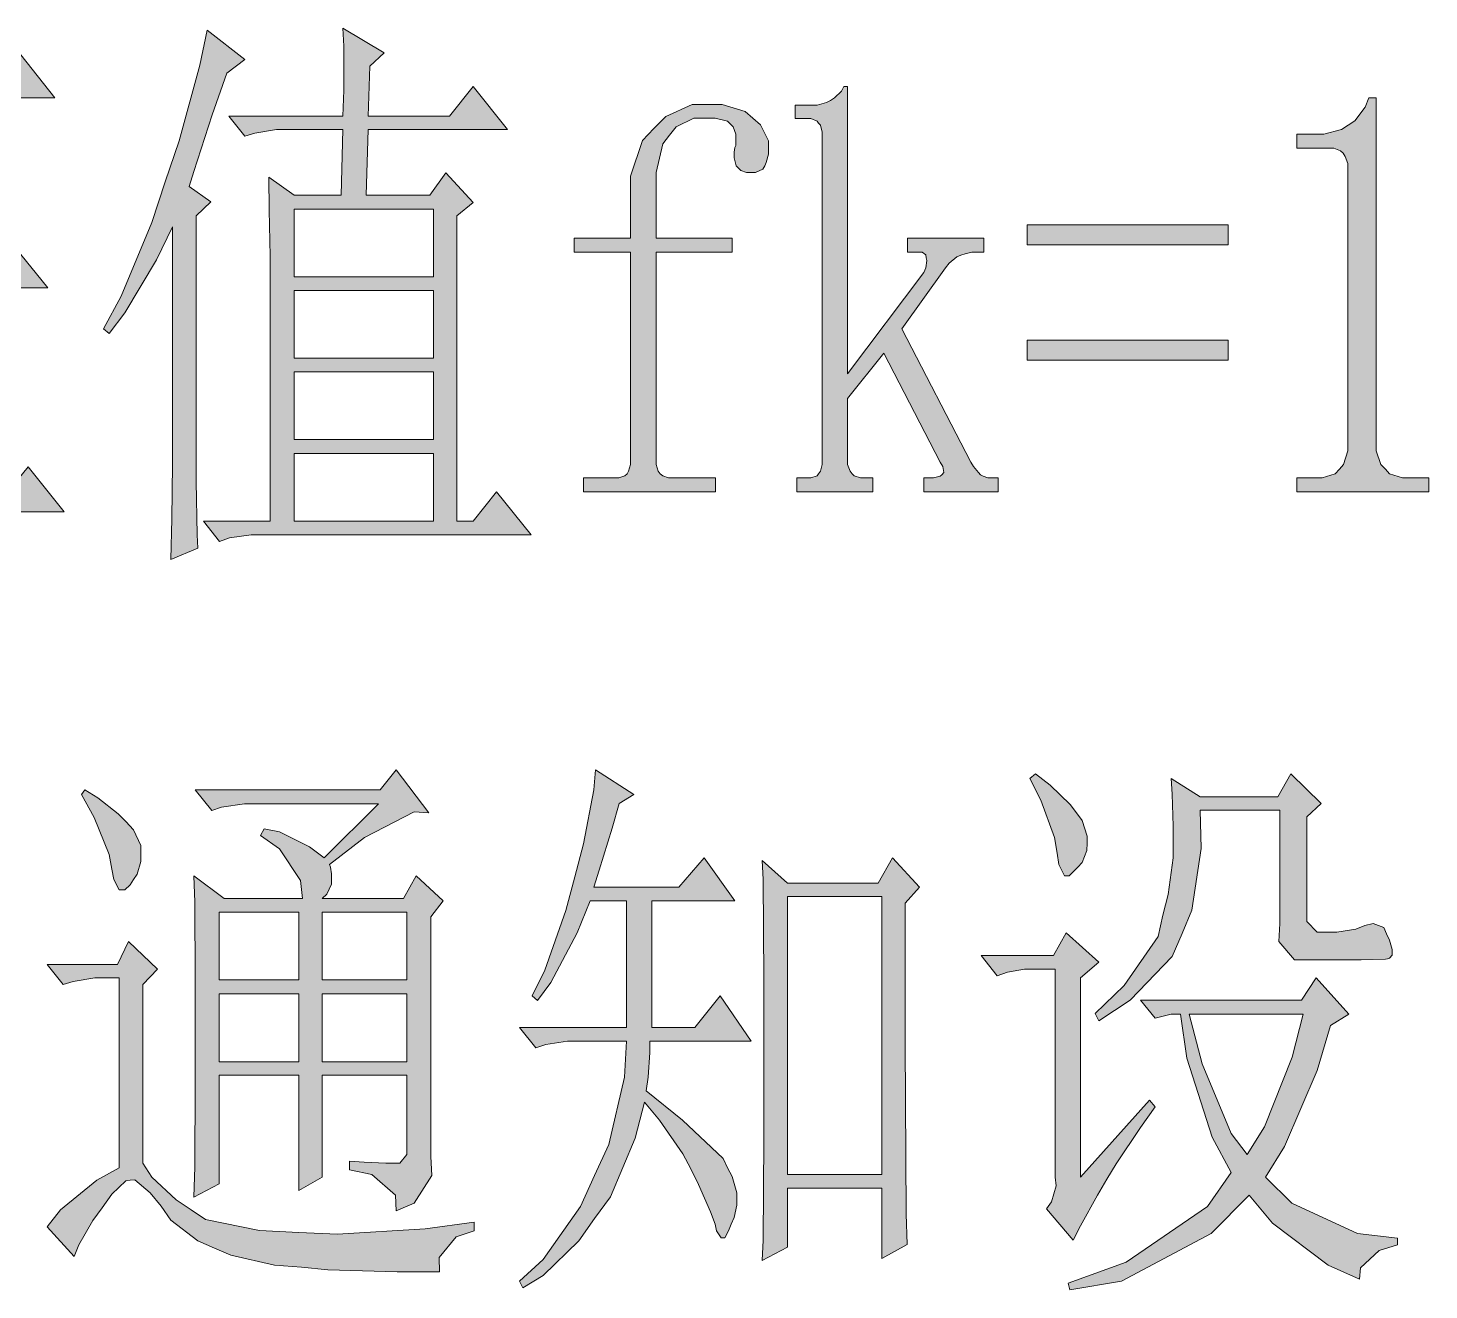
# Model space of a CAD drawing. Header units: millimetres. Extents: x 0 to 586, y 0 to 414.
# Drawn here: x 456.73 to 466.28, y 144.67 to 153.27 of the extents above; entities that cross this region are included whole.
import ezdxf

# ---------------------------------------------------------------- set-up
doc = ezdxf.new("R2010")
doc.units = ezdxf.units.MM

msp = doc.modelspace()

# ---------------------------------------------------------------- hatches: boundary and pattern name
h = msp.add_hatch(color=0)
h.dxf.hatch_style = 2
h.paths.add_polyline_path([(457.877333, 150.452667), (457.877333, 150.181028), (457.884389, 149.817667), (457.887917, 149.725944), (457.704472, 149.648333), (457.711528, 149.927028), (457.715056, 150.297444), (457.715056, 150.389167), (457.715056, 151.916694), (457.605694, 151.690917), (457.3905, 151.331083), (457.284667, 151.189972), (457.245861, 151.221722), (457.365806, 151.443972), (457.573944, 151.944917), (457.665667, 152.223611), (457.760917, 152.502306), (457.902028, 153.017361), (457.951417, 153.25725), (458.208944, 153.056167), (458.085472, 152.964444), (457.986694, 152.678694), (457.859694, 152.294167), (457.827944, 152.191861), (457.976111, 152.086028), (457.877333, 151.990778)])
h = msp.add_hatch(color=0)
h.paths.add_polyline_path([(458.875694, 152.671639), (458.88275, 152.848028), (458.88275, 153.147889), (458.875694, 153.271361), (459.157917, 153.102028), (459.059139, 153.010306), (459.048556, 152.671639), (459.602417, 152.671639), (459.764694, 152.872722), (459.997528, 152.579917), (459.048556, 152.579917), (459.034444, 152.131889), (459.468361, 152.131889), (459.577722, 152.283583), (459.764694, 152.0825), (459.651806, 151.990778), (459.651806, 149.909389), (459.764694, 149.909389), (459.923444, 150.110472), (460.159806, 149.817667), (458.332417, 149.817667), (458.251278, 149.817667), (458.103111, 149.7965), (458.036083, 149.771806), (457.926722, 149.909389), (458.381806, 149.909389), (458.381806, 151.620361), (458.381806, 151.715611), (458.37475, 152.029583), (458.371222, 152.255361), (458.544083, 152.131889), (458.865111, 152.131889), (458.875694, 152.579917), (458.505278, 152.579917), (458.424139, 152.579917), (458.275972, 152.555222), (458.208944, 152.534056), (458.099583, 152.671639)])
h.paths.add_polyline_path([(458.544083, 152.036639), (458.544083, 151.5745), (459.493056, 151.5745), (459.493056, 152.036639)])
h.paths.add_polyline_path([(458.544083, 151.482778), (458.544083, 151.020639), (459.493056, 151.020639), (459.493056, 151.482778)])
h.paths.add_polyline_path([(458.544083, 150.928917), (458.544083, 150.466778), (459.493056, 150.466778), (459.493056, 150.928917)])
h.paths.add_polyline_path([(458.544083, 150.371528), (458.544083, 149.909389), (459.493056, 149.909389), (459.493056, 150.371528)])
h = msp.add_hatch(color=0)
h.dxf.hatch_style = 2
h.paths.add_polyline_path([(455.323222, 151.408694), (455.323222, 151.546278), (455.316167, 151.832028), (455.309111, 151.976667), (455.594861, 151.793222), (455.481972, 151.66975), (455.481972, 150.064611), (455.940583, 150.064611), (455.940583, 152.795111), (455.545472, 152.795111), (455.464333, 152.795111), (455.316167, 152.770417), (455.249139, 152.74925), (455.13625, 152.886833), (456.519139, 152.886833), (456.681417, 153.087917), (456.91425, 152.795111), (456.099333, 152.795111), (456.099333, 151.592139), (456.494444, 151.592139), (456.642611, 151.775583), (456.864861, 151.500417), (456.099333, 151.500417), (456.099333, 150.064611), (456.557944, 150.064611), (456.730806, 150.279806), (456.97775, 149.972889), (455.249139, 149.972889), (455.168, 149.972889), (455.019833, 149.948194), (454.952806, 149.927028), (454.843444, 150.064611), (455.323222, 150.064611)])
h = msp.add_hatch(color=0)
h.dxf.hatch_style = 2
h.paths.add_polyline_path([(462.685694, 151.221722), (463.154889, 150.311556), (463.172528, 150.283333), (463.207806, 150.241), (463.221917, 150.226889), (463.239556, 150.216306), (463.271306, 150.205722), (463.292472, 150.205722), (463.341861, 150.205722), (463.341861, 150.110472), (462.833861, 150.110472), (462.833861, 150.205722), (462.872667, 150.205722), (462.900889, 150.205722), (462.94675, 150.216306), (462.957333, 150.226889), (462.971444, 150.241), (462.964389, 150.283333), (462.94675, 150.311556), (462.562222, 151.055917), (462.315278, 150.745472), (462.315278, 150.329194), (462.315278, 150.297444), (462.332917, 150.251583), (462.347028, 150.233944), (462.361139, 150.219833), (462.403472, 150.205722), (462.428167, 150.205722), (462.488139, 150.205722), (462.488139, 150.110472), (461.969556, 150.110472), (461.969556, 150.205722), (462.033056, 150.205722), (462.064806, 150.205722), (462.107139, 150.219833), (462.117722, 150.233944), (462.131833, 150.251583), (462.142417, 150.297444), (462.142417, 150.329194), (462.142417, 152.530528), (462.142417, 152.562278), (462.131833, 152.608139), (462.117722, 152.62225), (462.107139, 152.636361), (462.064806, 152.654), (462.033056, 152.654), (461.958972, 152.654), (461.958972, 152.745722), (462.068333, 152.745722), (462.107139, 152.745722), (462.170639, 152.763361), (462.198861, 152.777472), (462.227083, 152.795111), (462.272944, 152.840972), (462.290583, 152.872722), (462.315278, 152.872722), (462.315278, 150.914806), (462.833861, 151.60625), (462.847972, 151.638), (462.855028, 151.687389), (462.8515, 151.705028), (462.847972, 151.726194), (462.823278, 151.743833), (462.798583, 151.743833), (462.7245, 151.743833), (462.7245, 151.839083), (463.243083, 151.839083), (463.243083, 151.743833), (463.179583, 151.743833), (463.161944, 151.743833), (463.116083, 151.73325), (463.087861, 151.722667), (463.059639, 151.712083), (463.006722, 151.66975), (462.982028, 151.638)])
h = msp.add_hatch(color=0)
h.dxf.hatch_style = 2
h.paths.add_polyline_path([(460.837139, 152.100139), (460.837139, 152.262417), (460.918278, 152.505833), (460.995889, 152.586972), (461.077028, 152.668111), (461.256944, 152.74925), (461.355722, 152.74925), (461.461556, 152.74925), (461.616778, 152.703389), (461.669694, 152.657528), (461.722611, 152.611667), (461.775528, 152.502306), (461.775528, 152.442333), (461.775528, 152.410583), (461.761417, 152.354139), (461.750833, 152.332972), (461.736722, 152.308278), (461.687333, 152.287111), (461.652056, 152.287111), (461.627361, 152.287111), (461.588556, 152.301222), (461.570917, 152.315333), (461.556806, 152.332972), (461.542694, 152.385889), (461.542694, 152.424694), (461.546222, 152.456444), (461.553278, 152.470556), (461.553278, 152.488194), (461.553278, 152.509361), (461.553278, 152.548167), (461.535639, 152.597556), (461.514472, 152.618722), (461.496833, 152.636361), (461.412167, 152.657528), (461.341611, 152.657528), (461.267528, 152.657528), (461.147583, 152.597556), (461.101722, 152.541111), (461.055861, 152.481139), (461.01, 152.287111), (461.01, 152.146), (461.01, 151.839083), (461.528583, 151.839083), (461.528583, 151.743833), (461.01, 151.743833), (461.01, 150.329194), (461.01, 150.297444), (461.024111, 150.251583), (461.038222, 150.233944), (461.055861, 150.219833), (461.094667, 150.205722), (461.119361, 150.205722), (461.415694, 150.205722), (461.415694, 150.110472), (460.516111, 150.110472), (460.516111, 150.205722), (460.72425, 150.205722), (460.756, 150.205722), (460.798333, 150.219833), (460.812444, 150.233944), (460.823028, 150.251583), (460.837139, 150.297444), (460.837139, 150.329194), (460.837139, 151.743833), (460.452611, 151.743833), (460.452611, 151.839083), (460.837139, 151.839083)])
h = msp.add_hatch(color=0)
h.dxf.hatch_style = 2
h.paths.add_polyline_path([(465.917139, 152.795111), (465.917139, 150.452667), (465.917139, 150.389167), (465.948889, 150.297444), (465.980639, 150.265694), (466.008861, 150.233944), (466.097056, 150.205722), (466.1535, 150.205722), (466.276972, 150.205722), (466.276972, 150.110472), (465.377389, 150.110472), (465.377389, 150.205722), (465.48675, 150.205722), (465.55025, 150.205722), (465.638444, 150.233944), (465.666667, 150.265694), (465.694889, 150.297444), (465.723111, 150.389167), (465.723111, 150.452667), (465.723111, 152.315333), (465.723111, 152.347083), (465.705472, 152.396472), (465.691361, 152.417639), (465.673722, 152.435278), (465.627861, 152.452917), (465.599639, 152.452917), (465.377389, 152.452917), (465.377389, 152.548167), (465.48675, 152.548167), (465.560833, 152.548167), (465.680778, 152.579917), (465.726639, 152.608139), (465.7725, 152.639889), (465.843056, 152.731611), (465.86775, 152.795111)])
h = msp.add_hatch(color=0)
h.dxf.hatch_style = 2
h.paths.add_polyline_path([(463.539417, 151.793222), (463.539417, 151.930806), (464.908194, 151.930806), (464.908194, 151.793222)])
h = msp.add_hatch(color=0)
h.dxf.hatch_style = 2
h.paths.add_polyline_path([(463.539417, 151.006528), (463.539417, 151.144111), (464.908194, 151.144111), (464.908194, 151.006528)])
h = msp.add_hatch(color=0)
h.paths.add_polyline_path([(458.921556, 145.549056), (459.020333, 145.542), (459.1685, 145.534944), (459.217889, 145.534944), (459.26375, 145.534944), (459.313139, 145.594917), (459.313139, 145.658417), (459.313139, 146.134667), (458.734583, 146.134667), (458.734583, 145.439694), (458.575833, 145.347972), (458.575833, 146.134667), (458.032556, 146.134667), (458.032556, 145.393833), (457.859694, 145.302111), (457.86675, 145.51025), (457.870278, 146.074694), (457.870278, 146.427472), (457.870278, 146.783778), (457.86675, 147.312944), (457.859694, 147.492861), (458.067833, 147.337639), (458.600528, 147.337639), (458.586417, 147.461111), (458.445306, 147.676306), (458.314778, 147.768028), (458.339472, 147.813889), (458.445306, 147.792722), (458.649917, 147.690417), (458.748694, 147.616333), (459.119111, 147.983222), (458.290083, 147.983222), (458.205417, 147.983222), (458.050194, 147.962056), (457.983167, 147.937361), (457.870278, 148.078472), (459.129694, 148.078472), (459.239056, 148.216056), (459.461306, 147.92325), (459.362528, 147.930306), (459.023861, 147.753917), (458.783972, 147.570472), (458.791028, 147.552833), (458.798083, 147.506972), (458.798083, 147.475222), (458.798083, 147.436417), (458.766333, 147.369389), (458.734583, 147.337639), (459.288444, 147.337639), (459.376639, 147.492861), (459.560083, 147.323528), (459.475417, 147.214167), (459.475417, 145.580806), (459.482472, 145.450278), (459.362528, 145.263306), (459.239056, 145.210389), (459.235528, 145.316222), (459.07325, 145.457333), (458.921556, 145.489083)])
h.paths.add_polyline_path([(458.734583, 147.245917), (458.734583, 146.783778), (459.313139, 146.783778), (459.313139, 147.245917)])
h.paths.add_polyline_path([(458.734583, 146.688528), (458.734583, 146.226389), (459.313139, 146.226389), (459.313139, 146.688528)])
h.paths.add_polyline_path([(458.032556, 147.245917), (458.032556, 146.783778), (458.575833, 146.783778), (458.575833, 147.245917)])
h.paths.add_polyline_path([(458.032556, 146.688528), (458.032556, 146.226389), (458.575833, 146.226389), (458.575833, 146.688528)])
h = msp.add_hatch(color=0)
h.dxf.hatch_style = 2
h.paths.add_polyline_path([(460.59725, 148.216056), (460.858306, 148.046722), (460.759528, 147.98675), (460.710139, 147.817417), (460.621944, 147.531667), (460.586667, 147.41525), (461.165222, 147.41525), (461.338083, 147.616333), (461.546222, 147.323528), (460.981778, 147.323528), (460.981778, 146.459222), (461.274583, 146.459222), (461.447444, 146.674417), (461.659111, 146.3675), (460.967667, 146.3675), (460.967667, 146.289889), (460.957083, 146.120556), (460.942972, 146.028833), (461.189917, 145.82775), (461.468611, 145.566694), (461.496833, 145.503194), (461.528583, 145.443222), (461.560333, 145.333861), (461.560333, 145.288), (461.560333, 145.249194), (461.542694, 145.164528), (461.521528, 145.118667), (461.503889, 145.072806), (461.479194, 145.026944), (461.4545, 145.026944), (461.42275, 145.072806), (461.412167, 145.118667), (461.380417, 145.203333), (461.299278, 145.390306), (461.246361, 145.496139), (461.193444, 145.598444), (461.034694, 145.82775), (460.932389, 145.951222), (460.868889, 145.704278), (460.699556, 145.305639), (460.590194, 145.157472), (460.484361, 145.005778), (460.240944, 144.769417), (460.103361, 144.68475), (460.078667, 144.730611), (460.240944, 144.878778), (460.494944, 145.238611), (460.590194, 145.450278), (460.688972, 145.661944), (460.794806, 146.120556), (460.808917, 146.3675), (460.487889, 146.3675), (460.40675, 146.3675), (460.258583, 146.342806), (460.191556, 146.321639), (460.078667, 146.459222), (460.808917, 146.459222), (460.808917, 147.323528), (460.561972, 147.323528), (460.473778, 147.104806), (460.293861, 146.766139), (460.202139, 146.642667), (460.166861, 146.674417), (460.251528, 146.850806), (460.396167, 147.2565), (460.456139, 147.485806), (460.516111, 147.711583), (460.586667, 148.078472)])
h = msp.add_hatch(color=0)
h.dxf.hatch_style = 2
h.paths.add_polyline_path([(463.557056, 148.156083), (463.595861, 148.187833), (463.694639, 148.110222), (463.832222, 147.979694), (463.874556, 147.92325), (463.913361, 147.870333), (463.948639, 147.7645), (463.948639, 147.715111), (463.945111, 147.665722), (463.913361, 147.584583), (463.885139, 147.552833), (463.856917, 147.524611), (463.825167, 147.492861), (463.793417, 147.492861), (463.754611, 147.570472), (463.744028, 147.648083), (463.726389, 147.753917), (463.631139, 148.007917)])
h = msp.add_hatch(color=0)
h.dxf.hatch_style = 2
h.paths.add_polyline_path([(465.444417, 147.260028), (465.444417, 147.182417), (465.514972, 147.108333), (465.582, 147.108333), (465.649028, 147.108333), (465.779556, 147.1295), (465.839528, 147.154194), (465.895972, 147.168306), (465.970056, 147.140083), (465.987694, 147.09775), (466.008861, 147.055417), (466.0265, 146.991917), (466.0265, 146.967222), (466.0265, 146.953111), (466.008861, 146.931944), (465.99475, 146.928417), (465.980639, 146.924889), (465.814833, 146.921361), (465.666667, 146.921361), (465.469111, 146.921361), (465.35975, 146.921361), (465.253917, 147.044833), (465.260972, 147.168306), (465.260972, 147.940889), (464.717694, 147.940889), (464.72475, 147.679833), (464.66125, 147.260028), (464.594222, 147.101278), (464.527194, 146.942528), (464.241444, 146.646194), (464.02625, 146.505083), (464.001556, 146.554472), (464.199111, 146.744972), (464.431944, 147.080111), (464.463694, 147.22475), (464.498972, 147.365861), (464.53425, 147.616333), (464.53425, 147.725694), (464.53425, 147.831528), (464.527194, 148.05025), (464.520139, 148.156083), (464.717694, 148.032611), (465.246861, 148.032611), (465.335056, 148.187833), (465.543194, 147.98675), (465.444417, 147.895028)])
h = msp.add_hatch(color=0)
h.dxf.hatch_style = 2
h.paths.add_polyline_path([(457.094167, 148.046722), (457.118861, 148.078472), (457.207056, 148.025556), (457.344639, 147.916194), (457.397556, 147.863278), (457.450472, 147.806833), (457.499861, 147.701), (457.499861, 147.644556), (457.499861, 147.591639), (457.475167, 147.503444), (457.450472, 147.468167), (457.425778, 147.432889), (457.3905, 147.397611), (457.376389, 147.397611), (457.351694, 147.397611), (457.316417, 147.468167), (457.302306, 147.538722), (457.284667, 147.6375), (457.182361, 147.8915)])
h = msp.add_hatch(color=0)
h.paths.add_polyline_path([(462.706861, 147.305889), (462.706861, 146.349861), (462.713917, 145.189222), (462.720972, 144.981083), (462.548111, 144.885833), (462.548111, 145.365611), (461.906056, 145.365611), (461.906056, 144.963444), (461.733194, 144.871722), (461.74025, 145.009306), (461.743778, 145.697222), (461.743778, 146.244028), (461.743778, 146.790833), (461.74025, 147.468167), (461.733194, 147.598694), (461.906056, 147.443472), (462.523417, 147.443472), (462.622194, 147.616333), (462.805639, 147.41525)])
h.paths.add_polyline_path([(461.906056, 147.35175), (461.906056, 145.457333), (462.548111, 145.457333), (462.548111, 147.35175)])
h = msp.add_hatch(color=0)
h.dxf.hatch_style = 2
h.paths.add_polyline_path([(457.513972, 145.534944), (457.573944, 145.439694), (457.73975, 145.284472), (457.842056, 145.217444), (457.940833, 145.150417), (458.307722, 145.076333), (458.575833, 145.062222), (458.840417, 145.051639), (459.436611, 145.086917), (459.77175, 145.132778), (459.77175, 145.072806), (459.648278, 145.034), (459.531861, 144.892889), (459.535389, 144.794111), (459.246111, 144.794111), (458.773389, 144.808222), (458.593472, 144.825861), (458.410028, 144.839972), (458.113694, 144.907), (458.000806, 144.956389), (457.887917, 145.005778), (457.704472, 145.146889), (457.637444, 145.242139), (457.563361, 145.333861), (457.457528, 145.422056), (457.425778, 145.418528), (457.397556, 145.415), (457.302306, 145.323278), (457.235278, 145.231556), (457.171778, 145.143361), (457.076528, 144.977556), (457.044778, 144.899944), (456.861333, 145.101028), (456.953056, 145.217444), (457.2, 145.418528), (457.351694, 145.503194), (457.351694, 146.797889), (457.267028, 146.797889), (457.185889, 146.797889), (457.037722, 146.773194), (456.970694, 146.752028), (456.861333, 146.889611), (457.341111, 146.889611), (457.415194, 147.044833), (457.61275, 146.857861), (457.513972, 146.752028)])
h = msp.add_hatch(color=0)
h.dxf.hatch_style = 2
h.paths.add_polyline_path([(463.902778, 145.439694), (464.371972, 145.965333), (464.410778, 145.919472), (464.312, 145.778361), (464.146194, 145.531417), (464.082694, 145.425583), (464.019194, 145.316222), (463.902778, 145.108083), (463.853389, 145.009306), (463.669944, 145.2245), (463.705222, 145.270361), (463.736972, 145.379722), (463.729917, 145.439694), (463.729917, 146.857861), (463.571167, 146.857861), (463.521778, 146.857861), (463.405361, 146.836694), (463.334806, 146.812), (463.225444, 146.949583), (463.719333, 146.949583), (463.804, 147.104806), (464.02625, 146.903722), (463.902778, 146.797889)])
h = msp.add_hatch(color=0)
h.paths.add_polyline_path([(464.312, 146.646194), (465.409139, 146.646194), (465.507917, 146.797889), (465.730167, 146.550944), (465.606694, 146.473333), (465.514972, 146.166417), (465.292722, 145.647833), (465.162194, 145.439694), (465.342111, 145.263306), (465.790139, 145.055167), (466.061778, 145.023417), (466.061778, 144.977556), (465.938306, 144.93875), (465.811306, 144.822333), (465.80425, 144.744722), (465.589056, 144.839972), (465.211583, 145.125722), (465.052833, 145.316222), (464.791778, 145.055167), (464.181472, 144.730611), (463.828694, 144.670639), (463.818111, 144.7165), (464.213222, 144.861139), (464.767083, 145.238611), (464.929361, 145.471444), (464.798833, 145.711333), (464.625972, 146.251083), (464.583639, 146.550944), (464.520139, 146.550944), (464.410778, 146.522722)])
h.paths.add_polyline_path([(464.643611, 146.550944), (464.731806, 146.212278), (464.929361, 145.736028), (465.038722, 145.594917), (465.155139, 145.781889), (465.345639, 146.258139), (465.419722, 146.550944)])

# ---------------------------------------------------------------- linework, layer by layer
at = {"color": 0, "lineweight": 0}
for points in [[(457.877333, 150.452667), (457.877333, 150.181028), (457.884389, 149.817667), (457.887917, 149.725944), (457.704472, 149.648333), (457.711528, 149.927028), (457.715056, 150.297444), (457.715056, 150.389167), (457.715056, 151.916694), (457.605694, 151.690917), (457.3905, 151.331083), (457.284667, 151.189972), (457.245861, 151.221722), (457.365806, 151.443972), (457.573944, 151.944917), (457.665667, 152.223611), (457.760917, 152.502306), (457.902028, 153.017361), (457.951417, 153.25725), (458.208944, 153.056167), (458.085472, 152.964444), (457.986694, 152.678694), (457.859694, 152.294167), (457.827944, 152.191861), (457.976111, 152.086028), (457.877333, 151.990778)], [(458.875694, 152.671639), (458.88275, 152.848028), (458.88275, 153.147889), (458.875694, 153.271361), (459.157917, 153.102028), (459.059139, 153.010306), (459.048556, 152.671639), (459.602417, 152.671639), (459.764694, 152.872722), (459.997528, 152.579917), (459.048556, 152.579917), (459.034444, 152.131889), (459.468361, 152.131889), (459.577722, 152.283583), (459.764694, 152.0825), (459.651806, 151.990778), (459.651806, 149.909389), (459.764694, 149.909389), (459.923444, 150.110472), (460.159806, 149.817667), (458.332417, 149.817667), (458.251278, 149.817667), (458.103111, 149.7965), (458.036083, 149.771806), (457.926722, 149.909389), (458.381806, 149.909389), (458.381806, 151.620361), (458.381806, 151.715611), (458.37475, 152.029583), (458.371222, 152.255361), (458.544083, 152.131889), (458.865111, 152.131889), (458.875694, 152.579917), (458.505278, 152.579917), (458.424139, 152.579917), (458.275972, 152.555222), (458.208944, 152.534056), (458.099583, 152.671639)], [(462.685694, 151.221722), (463.154889, 150.311556), (463.172528, 150.283333), (463.207806, 150.241), (463.221917, 150.226889), (463.239556, 150.216306), (463.271306, 150.205722), (463.292472, 150.205722), (463.341861, 150.205722), (463.341861, 150.110472), (462.833861, 150.110472), (462.833861, 150.205722), (462.872667, 150.205722), (462.900889, 150.205722), (462.94675, 150.216306), (462.957333, 150.226889), (462.971444, 150.241), (462.964389, 150.283333), (462.94675, 150.311556), (462.562222, 151.055917), (462.315278, 150.745472), (462.315278, 150.329194), (462.315278, 150.297444), (462.332917, 150.251583), (462.347028, 150.233944), (462.361139, 150.219833), (462.403472, 150.205722), (462.428167, 150.205722), (462.488139, 150.205722), (462.488139, 150.110472), (461.969556, 150.110472), (461.969556, 150.205722), (462.033056, 150.205722), (462.064806, 150.205722), (462.107139, 150.219833), (462.117722, 150.233944), (462.131833, 150.251583), (462.142417, 150.297444), (462.142417, 150.329194), (462.142417, 152.530528), (462.142417, 152.562278), (462.131833, 152.608139), (462.117722, 152.62225), (462.107139, 152.636361), (462.064806, 152.654), (462.033056, 152.654), (461.958972, 152.654), (461.958972, 152.745722), (462.068333, 152.745722), (462.107139, 152.745722), (462.170639, 152.763361), (462.198861, 152.777472), (462.227083, 152.795111), (462.272944, 152.840972), (462.290583, 152.872722), (462.315278, 152.872722), (462.315278, 150.914806), (462.833861, 151.60625), (462.847972, 151.638), (462.855028, 151.687389), (462.8515, 151.705028), (462.847972, 151.726194), (462.823278, 151.743833), (462.798583, 151.743833), (462.7245, 151.743833), (462.7245, 151.839083), (463.243083, 151.839083), (463.243083, 151.743833), (463.179583, 151.743833), (463.161944, 151.743833), (463.116083, 151.73325), (463.087861, 151.722667), (463.059639, 151.712083), (463.006722, 151.66975), (462.982028, 151.638)], [(460.837139, 152.100139), (460.837139, 152.262417), (460.918278, 152.505833), (460.995889, 152.586972), (461.077028, 152.668111), (461.256944, 152.74925), (461.355722, 152.74925), (461.461556, 152.74925), (461.616778, 152.703389), (461.669694, 152.657528), (461.722611, 152.611667), (461.775528, 152.502306), (461.775528, 152.442333), (461.775528, 152.410583), (461.761417, 152.354139), (461.750833, 152.332972), (461.736722, 152.308278), (461.687333, 152.287111), (461.652056, 152.287111), (461.627361, 152.287111), (461.588556, 152.301222), (461.570917, 152.315333), (461.556806, 152.332972), (461.542694, 152.385889), (461.542694, 152.424694), (461.546222, 152.456444), (461.553278, 152.470556), (461.553278, 152.488194), (461.553278, 152.509361), (461.553278, 152.548167), (461.535639, 152.597556), (461.514472, 152.618722), (461.496833, 152.636361), (461.412167, 152.657528), (461.341611, 152.657528), (461.267528, 152.657528), (461.147583, 152.597556), (461.101722, 152.541111), (461.055861, 152.481139), (461.01, 152.287111), (461.01, 152.146), (461.01, 151.839083), (461.528583, 151.839083), (461.528583, 151.743833), (461.01, 151.743833), (461.01, 150.329194), (461.01, 150.297444), (461.024111, 150.251583), (461.038222, 150.233944), (461.055861, 150.219833), (461.094667, 150.205722), (461.119361, 150.205722), (461.415694, 150.205722), (461.415694, 150.110472), (460.516111, 150.110472), (460.516111, 150.205722), (460.72425, 150.205722), (460.756, 150.205722), (460.798333, 150.219833), (460.812444, 150.233944), (460.823028, 150.251583), (460.837139, 150.297444), (460.837139, 150.329194), (460.837139, 151.743833), (460.452611, 151.743833), (460.452611, 151.839083), (460.837139, 151.839083)], [(465.917139, 152.795111), (465.917139, 150.452667), (465.917139, 150.389167), (465.948889, 150.297444), (465.980639, 150.265694), (466.008861, 150.233944), (466.097056, 150.205722), (466.1535, 150.205722), (466.276972, 150.205722), (466.276972, 150.110472), (465.377389, 150.110472), (465.377389, 150.205722), (465.48675, 150.205722), (465.55025, 150.205722), (465.638444, 150.233944), (465.666667, 150.265694), (465.694889, 150.297444), (465.723111, 150.389167), (465.723111, 150.452667), (465.723111, 152.315333), (465.723111, 152.347083), (465.705472, 152.396472), (465.691361, 152.417639), (465.673722, 152.435278), (465.627861, 152.452917), (465.599639, 152.452917), (465.377389, 152.452917), (465.377389, 152.548167), (465.48675, 152.548167), (465.560833, 152.548167), (465.680778, 152.579917), (465.726639, 152.608139), (465.7725, 152.639889), (465.843056, 152.731611), (465.86775, 152.795111)], [(458.544083, 152.036639), (458.544083, 151.5745), (459.493056, 151.5745), (459.493056, 152.036639)], [(463.539417, 151.793222), (463.539417, 151.930806), (464.908194, 151.930806), (464.908194, 151.793222)], [(458.544083, 151.482778), (458.544083, 151.020639), (459.493056, 151.020639), (459.493056, 151.482778)], [(463.539417, 151.006528), (463.539417, 151.144111), (464.908194, 151.144111), (464.908194, 151.006528)], [(458.544083, 150.928917), (458.544083, 150.466778), (459.493056, 150.466778), (459.493056, 150.928917)], [(458.544083, 150.371528), (458.544083, 149.909389), (459.493056, 149.909389), (459.493056, 150.371528)], [(458.921556, 145.549056), (459.020333, 145.542), (459.1685, 145.534944), (459.217889, 145.534944), (459.26375, 145.534944), (459.313139, 145.594917), (459.313139, 145.658417), (459.313139, 146.134667), (458.734583, 146.134667), (458.734583, 145.439694), (458.575833, 145.347972), (458.575833, 146.134667), (458.032556, 146.134667), (458.032556, 145.393833), (457.859694, 145.302111), (457.86675, 145.51025), (457.870278, 146.074694), (457.870278, 146.427472), (457.870278, 146.783778), (457.86675, 147.312944), (457.859694, 147.492861), (458.067833, 147.337639), (458.600528, 147.337639), (458.586417, 147.461111), (458.445306, 147.676306), (458.314778, 147.768028), (458.339472, 147.813889), (458.445306, 147.792722), (458.649917, 147.690417), (458.748694, 147.616333), (459.119111, 147.983222), (458.290083, 147.983222), (458.205417, 147.983222), (458.050194, 147.962056), (457.983167, 147.937361), (457.870278, 148.078472), (459.129694, 148.078472), (459.239056, 148.216056), (459.461306, 147.92325), (459.362528, 147.930306), (459.023861, 147.753917), (458.783972, 147.570472), (458.791028, 147.552833), (458.798083, 147.506972), (458.798083, 147.475222), (458.798083, 147.436417), (458.766333, 147.369389), (458.734583, 147.337639), (459.288444, 147.337639), (459.376639, 147.492861), (459.560083, 147.323528), (459.475417, 147.214167), (459.475417, 145.580806), (459.482472, 145.450278), (459.362528, 145.263306), (459.239056, 145.210389), (459.235528, 145.316222), (459.07325, 145.457333), (458.921556, 145.489083)], [(460.59725, 148.216056), (460.858306, 148.046722), (460.759528, 147.98675), (460.710139, 147.817417), (460.621944, 147.531667), (460.586667, 147.41525), (461.165222, 147.41525), (461.338083, 147.616333), (461.546222, 147.323528), (460.981778, 147.323528), (460.981778, 146.459222), (461.274583, 146.459222), (461.447444, 146.674417), (461.659111, 146.3675), (460.967667, 146.3675), (460.967667, 146.289889), (460.957083, 146.120556), (460.942972, 146.028833), (461.189917, 145.82775), (461.468611, 145.566694), (461.496833, 145.503194), (461.528583, 145.443222), (461.560333, 145.333861), (461.560333, 145.288), (461.560333, 145.249194), (461.542694, 145.164528), (461.521528, 145.118667), (461.503889, 145.072806), (461.479194, 145.026944), (461.4545, 145.026944), (461.42275, 145.072806), (461.412167, 145.118667), (461.380417, 145.203333), (461.299278, 145.390306), (461.246361, 145.496139), (461.193444, 145.598444), (461.034694, 145.82775), (460.932389, 145.951222), (460.868889, 145.704278), (460.699556, 145.305639), (460.590194, 145.157472), (460.484361, 145.005778), (460.240944, 144.769417), (460.103361, 144.68475), (460.078667, 144.730611), (460.240944, 144.878778), (460.494944, 145.238611), (460.590194, 145.450278), (460.688972, 145.661944), (460.794806, 146.120556), (460.808917, 146.3675), (460.487889, 146.3675), (460.40675, 146.3675), (460.258583, 146.342806), (460.191556, 146.321639), (460.078667, 146.459222), (460.808917, 146.459222), (460.808917, 147.323528), (460.561972, 147.323528), (460.473778, 147.104806), (460.293861, 146.766139), (460.202139, 146.642667), (460.166861, 146.674417), (460.251528, 146.850806), (460.396167, 147.2565), (460.456139, 147.485806), (460.516111, 147.711583), (460.586667, 148.078472)], [(463.557056, 148.156083), (463.595861, 148.187833), (463.694639, 148.110222), (463.832222, 147.979694), (463.874556, 147.92325), (463.913361, 147.870333), (463.948639, 147.7645), (463.948639, 147.715111), (463.945111, 147.665722), (463.913361, 147.584583), (463.885139, 147.552833), (463.856917, 147.524611), (463.825167, 147.492861), (463.793417, 147.492861), (463.754611, 147.570472), (463.744028, 147.648083), (463.726389, 147.753917), (463.631139, 148.007917)], [(465.444417, 147.260028), (465.444417, 147.182417), (465.514972, 147.108333), (465.582, 147.108333), (465.649028, 147.108333), (465.779556, 147.1295), (465.839528, 147.154194), (465.895972, 147.168306), (465.970056, 147.140083), (465.987694, 147.09775), (466.008861, 147.055417), (466.0265, 146.991917), (466.0265, 146.967222), (466.0265, 146.953111), (466.008861, 146.931944), (465.99475, 146.928417), (465.980639, 146.924889), (465.814833, 146.921361), (465.666667, 146.921361), (465.469111, 146.921361), (465.35975, 146.921361), (465.253917, 147.044833), (465.260972, 147.168306), (465.260972, 147.940889), (464.717694, 147.940889), (464.72475, 147.679833), (464.66125, 147.260028), (464.594222, 147.101278), (464.527194, 146.942528), (464.241444, 146.646194), (464.02625, 146.505083), (464.001556, 146.554472), (464.199111, 146.744972), (464.431944, 147.080111), (464.463694, 147.22475), (464.498972, 147.365861), (464.53425, 147.616333), (464.53425, 147.725694), (464.53425, 147.831528), (464.527194, 148.05025), (464.520139, 148.156083), (464.717694, 148.032611), (465.246861, 148.032611), (465.335056, 148.187833), (465.543194, 147.98675), (465.444417, 147.895028)], [(457.094167, 148.046722), (457.118861, 148.078472), (457.207056, 148.025556), (457.344639, 147.916194), (457.397556, 147.863278), (457.450472, 147.806833), (457.499861, 147.701), (457.499861, 147.644556), (457.499861, 147.591639), (457.475167, 147.503444), (457.450472, 147.468167), (457.425778, 147.432889), (457.3905, 147.397611), (457.376389, 147.397611), (457.351694, 147.397611), (457.316417, 147.468167), (457.302306, 147.538722), (457.284667, 147.6375), (457.182361, 147.8915)], [(462.706861, 147.305889), (462.706861, 146.349861), (462.713917, 145.189222), (462.720972, 144.981083), (462.548111, 144.885833), (462.548111, 145.365611), (461.906056, 145.365611), (461.906056, 144.963444), (461.733194, 144.871722), (461.74025, 145.009306), (461.743778, 145.697222), (461.743778, 146.244028), (461.743778, 146.790833), (461.74025, 147.468167), (461.733194, 147.598694), (461.906056, 147.443472), (462.523417, 147.443472), (462.622194, 147.616333), (462.805639, 147.41525)], [(461.906056, 147.35175), (461.906056, 145.457333), (462.548111, 145.457333), (462.548111, 147.35175)], [(458.032556, 147.245917), (458.032556, 146.783778), (458.575833, 146.783778), (458.575833, 147.245917)], [(458.734583, 147.245917), (458.734583, 146.783778), (459.313139, 146.783778), (459.313139, 147.245917)], [(457.513972, 145.534944), (457.573944, 145.439694), (457.73975, 145.284472), (457.842056, 145.217444), (457.940833, 145.150417), (458.307722, 145.076333), (458.575833, 145.062222), (458.840417, 145.051639), (459.436611, 145.086917), (459.77175, 145.132778), (459.77175, 145.072806), (459.648278, 145.034), (459.531861, 144.892889), (459.535389, 144.794111), (459.246111, 144.794111), (458.773389, 144.808222), (458.593472, 144.825861), (458.410028, 144.839972), (458.113694, 144.907), (458.000806, 144.956389), (457.887917, 145.005778), (457.704472, 145.146889), (457.637444, 145.242139), (457.563361, 145.333861), (457.457528, 145.422056), (457.425778, 145.418528), (457.397556, 145.415), (457.302306, 145.323278), (457.235278, 145.231556), (457.171778, 145.143361), (457.076528, 144.977556), (457.044778, 144.899944), (456.861333, 145.101028), (456.953056, 145.217444), (457.2, 145.418528), (457.351694, 145.503194), (457.351694, 146.797889), (457.267028, 146.797889), (457.185889, 146.797889), (457.037722, 146.773194), (456.970694, 146.752028), (456.861333, 146.889611), (457.341111, 146.889611), (457.415194, 147.044833), (457.61275, 146.857861), (457.513972, 146.752028)], [(463.902778, 145.439694), (464.371972, 145.965333), (464.410778, 145.919472), (464.312, 145.778361), (464.146194, 145.531417), (464.082694, 145.425583), (464.019194, 145.316222), (463.902778, 145.108083), (463.853389, 145.009306), (463.669944, 145.2245), (463.705222, 145.270361), (463.736972, 145.379722), (463.729917, 145.439694), (463.729917, 146.857861), (463.571167, 146.857861), (463.521778, 146.857861), (463.405361, 146.836694), (463.334806, 146.812), (463.225444, 146.949583), (463.719333, 146.949583), (463.804, 147.104806), (464.02625, 146.903722), (463.902778, 146.797889)], [(464.312, 146.646194), (465.409139, 146.646194), (465.507917, 146.797889), (465.730167, 146.550944), (465.606694, 146.473333), (465.514972, 146.166417), (465.292722, 145.647833), (465.162194, 145.439694), (465.342111, 145.263306), (465.790139, 145.055167), (466.061778, 145.023417), (466.061778, 144.977556), (465.938306, 144.93875), (465.811306, 144.822333), (465.80425, 144.744722), (465.589056, 144.839972), (465.211583, 145.125722), (465.052833, 145.316222), (464.791778, 145.055167), (464.181472, 144.730611), (463.828694, 144.670639), (463.818111, 144.7165), (464.213222, 144.861139), (464.767083, 145.238611), (464.929361, 145.471444), (464.798833, 145.711333), (464.625972, 146.251083), (464.583639, 146.550944), (464.520139, 146.550944), (464.410778, 146.522722)], [(458.032556, 146.688528), (458.032556, 146.226389), (458.575833, 146.226389), (458.575833, 146.688528)], [(458.734583, 146.688528), (458.734583, 146.226389), (459.313139, 146.226389), (459.313139, 146.688528)], [(464.643611, 146.550944), (464.731806, 146.212278), (464.929361, 145.736028), (465.038722, 145.594917), (465.155139, 145.781889), (465.345639, 146.258139), (465.419722, 146.550944)]]:
    msp.add_lwpolyline(points, close=True, dxfattribs=at)
for points in [[(456.681417, 153.087917), (456.91425, 152.795111), (456.099333, 152.795111)], [(456.642611, 151.775583), (456.864861, 151.500417), (456.099333, 151.500417)], [(456.557944, 150.064611), (456.730806, 150.279806), (456.97775, 149.972889), (455.249139, 149.972889)]]:
    msp.add_lwpolyline(points, dxfattribs=at)

doc.saveas('drawing.dxf')
